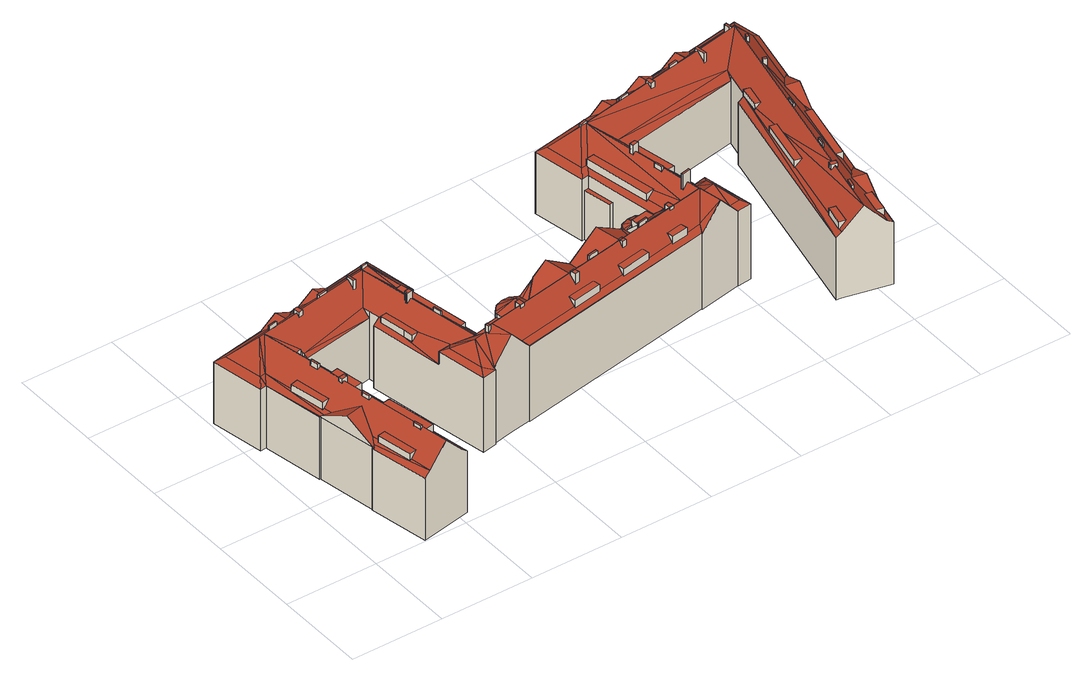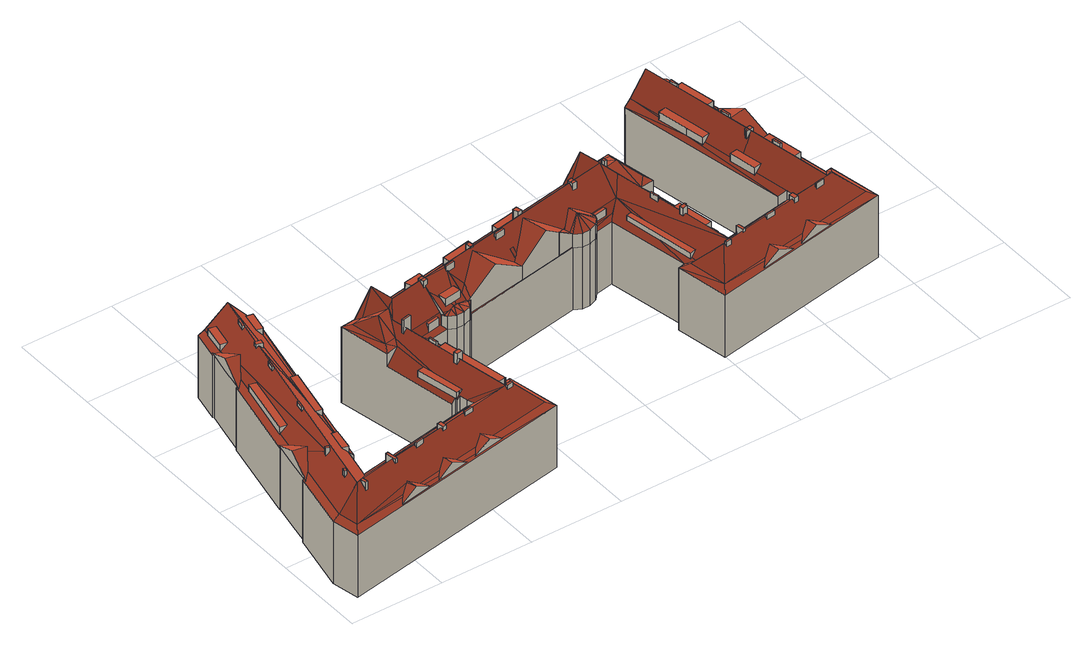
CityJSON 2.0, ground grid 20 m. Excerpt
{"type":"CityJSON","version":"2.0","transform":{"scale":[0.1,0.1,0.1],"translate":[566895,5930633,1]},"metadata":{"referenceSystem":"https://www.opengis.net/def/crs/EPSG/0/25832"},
"CityObjects":{
"building1":{"type":"Building","attributes":{"Grundfläche 2D":"3243.365184","Grundhöhe NN":"1.415"},"children":["building1-1","building1-2","building1-3","building1-4","building1-5","building1-6","building1-7","building1-8","building1-9","building1-10","building1-11","building1-12","building1-13","building1-14","building1-15","building1-16","building1-17","building1-18","building1-19","building1-20","building1-21","building1-22","building1-23","building1-24","building1-25","building1-26","building1-27","building1-28","building1-29","building1-30","building1-31","building1-32","building1-33","building1-34","building1-35","building1-36","building1-37","building1-38","building1-39","building1-40","building1-41"],"geometry":[{"type":"MultiSurface","lod":"3","boundaries":[[[0,1,2,3,4,5]],[[6,7,8,9]],[[10,11,12,13,14]],[[10,15,11]],[[16,11,15,17,18]],[[19,20,21,22,23]],[[24,25,26,27,28]],[[29,30,31,32,33,34,35]],[[36,37,38,39,40,41,42]],[[43,44,45,39,38,46,47]],[[48,49,50,51,52,53,54,55]],[[56,57,58,59,60,61,62,63]],[[64,65,66,67,68,69,70,71]],[[72,73,70,69,74,75]],[[76,77,78,79,80,81,73,72]],[[82,83,84,85,86]],[[87,88,89,90,91,92,93]],[[94,91,95,96]],[[97,98,99,100,101,102,103]],[[104,105,100,99,106,107]],[[108,109,105,104]],[[110,111,112,113,114]],[[115,116,117,118,119,120,121]],[[122,123,124,118,117,125,126]],[[127,128,129,130,131,132]],[[133,134,127,132,135,136]],[[137,138,127,134]],[[139,127,138]],[[140,127,139]],[[141,127,140]],[[142,127,141]],[[143,128,127,142]],[[144,145,146,147]],[[148,149,150,151,152,145,144]],[[153,154,155]],[[156,149,148]],[[154,157,158,159,152,151,160,161,162,163,155]],[[79,164,165,166,162,161,167,168,156,148,169,170]],[[153,171,154]],[[157,154,172,173,174]],[[175,176,177,178,179,180,181]],[[182,183,184,185,186,65,64,71,180,179]],[[175,181,187]],[[181,188,187]],[[137,134,187]],[[133,136,175,187,134]],[[189,190,191,192]],[[193,194,195,196,197]],[[198,194,193,199,200]],[[201,202,203,204,205,206]],[[207,203,202,208,209]],[[210,211,212,213]],[[214,215,216,217,218]],[[217,216,219,220,221]],[[222,223,224,225,226]],[[227,228,229,230,231,232,233]],[[234,227,233,235]],[[236,237,238,239,240,241]],[[242,243,244,245,246,174,247,248,249,250,251,252,253,254,6,9,255,256,191,190,257]],[[258,259,260,261,262]],[[263,264,265]],[[266,263,267]],[[230,229,268,269,270,271,231]],[[270,272,273,271]],[[205,204,207,209,196,195,198,16,18,273,272,274,206]],[[12,198,200,13]],[[198,12,16]],[[274,275,96,276]],[[276,201,206,274]],[[18,17,273]],[[200,199,14,13]],[[209,208,197,196]],[[277,278,279,280,94,96,275]],[[281,282,278,277,283,284,285,286]],[[258,267,263,265,287,288,289,290,291,292,293,294,295,296,297,285,284,259]],[[298,299,300,301]],[[293,294,302,296,295,294]],[[303,304,252]],[[129,305,303,252,251,250,249,248,247,174,246,245,306,307,308,309,310,311,174,173,172,312,313,314,72,75,74,69,68,67,66,65,186,184,183,182,179,178,177,176,175,135,132,131,130]],[[315,316,300,303,305]],[[293,317,318,302,296,302,294]],[[285,297,296,302,318,317,308,307]],[[136,135,175]],[[314,76,72]],[[301,300,316,319]],[[1,0,303,299,320,321,322]],[[299,303,300]],[[323,324,320]],[[320,325,326,327,321]],[[0,5,303]],[[320,324,325]],[[328,329,323]],[[329,324,323]],[[120,119,330,123,122,42,41,40,331,44,43,329,328,332,121]],[[332,333,334,335]],[[332,335,116,115,121]],[[329,43,47,46]],[[36,42,122,126,125,37]],[[336,334,333]],[[337,338,336]],[[336,338,109]],[[339,336,109,108]],[[339,334,336]],[[340,341,342,339,108,104,107,343]],[[344,345,346,347,348,349]],[[350,346,345]],[[348,351,352,353,349]],[[354,355,356]],[[355,357,358,356]],[[359,360,355,354]],[[359,361,360]],[[362,304,303,363,364]],[[4,326,325,363,303,5]],[[304,351,361]],[[361,351,360]],[[360,351,357]],[[351,358,357]],[[365,366,367,368,97,103,102,369]],[[370,371,372,369,102,101]],[[368,212,211,365,369,373,374,375,376,339,342,377,25,24,28,343,107,106,99,98,97]],[[237,378,379,223,222,375,374,373,380,381,238]],[[382,383,384,376,375,222,226,385]],[[386,387,388]],[[389,380,386,388,390]],[[391,392,379,378,393,388,387,383,382]],[[380,389,381]],[[394,376,384]],[[395,396,397,376,394,398,399,400,363,401]],[[402,403,399]],[[363,325,404]],[[325,324,404]],[[376,405,339]],[[405,334,339]],[[399,403,400]],[[352,351,304,362,364,363,400,406,346,350,407,59,58,57]],[[361,359,408,409,410]],[[361,410,409,408,252,411,412]],[[411,252,304,361,412]],[[413,253,408]],[[408,253,252]],[[414,415,413]],[[415,244,243,242,257,416,417,256,255,418,419,254,253,413]],[[420,244,415]],[[421,244,420]],[[245,244,421]],[[422,423,421]],[[421,424,245]],[[421,423,424]],[[425,426,427,428,429,430,431]],[[432,51,50,49,433,434,435,436,437,438,91,439,440,441,442,306,424]],[[424,306,245]],[[91,438,443]],[[423,422,444,445,446]],[[447,446,445]],[[445,448,447]],[[52,51,432,429,428]],[[447,429,432]],[[432,449,447]],[[447,448,429]],[[424,449,432]],[[423,449,424]],[[446,449,423]],[[450,451,452,453,20,19,454,93,92,455,456]],[[454,19,457,458]],[[459,460,451]],[[461,462,463,464,451,460,465,466]],[[443,92,91]],[[443,467,92]],[[468,467,443]],[[464,453,452,451]],[[23,462,461,466,465,457,19]],[[232,231,271,93,454,458,457,469,470,471,83,82,472,473,214,218,217,221,474]],[[475,110,114,476,235,233,232,474,221,220]],[[93,271,273]],[[477,478,234,235,476,479,480,475,220,219,481,482]],[[469,483,484,485,215,214,473,486,487,470]],[[405,376,397,396,395,401,363,404,329,46,38,37,125,117,116,335]],[[404,324,329]],[[202,201,276,95,91,90,89,88,87,93,273,15,10,14,199,193,197,208]],[[273,17,15]],[[335,334,405]],[[29,488,307,91,94,30]],[[441,440,439,91,307,306,442]],[[307,488,286,285]],[[95,276,96]],[[447,449,446]],[[360,357,355]],[[489,490,491,492]],[[443,438,468]],[[467,455,92]],[[429,448,430]],[[348,358,351]],[[403,406,400]],[[3,327,326,4]],[[2,1,322]],[[327,3,2,322,321]],[[419,418,8,7]],[[9,8,418,255]],[[7,6,254,419]],[[12,11,16]],[[464,463,22,21]],[[463,462,23,22]],[[21,20,453,464]],[[341,340,27,26]],[[28,27,340,343]],[[341,26,25,377,342]],[[281,35,34,33,279,278,282]],[[286,488,29,35,281]],[[94,31,30]],[[94,280,279,33,32,31]],[[45,44,331]],[[45,331,40,39]],[[55,54,435,434]],[[55,434,433,48]],[[49,48,433]],[[426,53,52,428,427]],[[425,435,54,53,426]],[[57,56,353,352]],[[350,345,344,62,61,60,59,407]],[[344,349,63,62]],[[349,353,56,63]],[[170,493,81,80,79]],[[71,70,73,81,493,494,287,265]],[[85,84,487,486]],[[472,82,86,85,486,473]],[[471,470,487,84,83]],[[109,338,370,101,100,105]],[[480,479,113,112]],[[114,113,479,476]],[[475,480,112,111,110]],[[124,123,330]],[[124,330,119,118]],[[266,267,138,137]],[[267,495,139,138]],[[495,496,140,139]],[[496,497,141,140]],[[497,298,142,141]],[[319,128,143,142,298,301]],[[315,305,129,128,319,316]],[[78,77,76,314,166,165,164,79]],[[312,154,171,313]],[[172,154,312]],[[308,317,145,152,159,310,309]],[[145,317,293]],[[293,292,291,147,146,145]],[[71,265,264,181,180]],[[264,263,188,181]],[[187,188,263]],[[263,266,137,187]],[[417,416,189,192]],[[190,189,416,257]],[[192,191,256,417]],[[195,194,198]],[[204,203,207]],[[367,366,210,213]],[[211,210,366,365]],[[213,212,368,367]],[[485,498,481,219,216,215]],[[382,385,226,225,391]],[[224,223,379,392]],[[392,391,225,224]],[[234,478,499,268,229,228,227]],[[237,236,393,378]],[[390,240,239,238,381,389]],[[390,388,241,240]],[[388,393,236,241]],[[260,259,500,501]],[[261,260,501,502]],[[262,261,502,503]],[[258,262,503,504]],[[267,258,504,505]],[[495,267,505,506]],[[496,495,506,507]],[[497,496,507,508]],[[298,497,508,509]],[[299,298,509,510]],[[320,299,510,511]],[[323,320,511,512]],[[328,323,512,513]],[[332,328,513,514]],[[333,332,514,515]],[[336,333,515,516]],[[337,336,516,517]],[[338,337,517,518]],[[370,338,518,519]],[[371,370,519,520]],[[372,371,520,521]],[[386,380,373,369,372,521,522]],[[387,386,522,523]],[[383,387,523,524]],[[384,383,524,525]],[[394,384,525,526]],[[398,394,526,527]],[[399,398,527,528]],[[402,399,528,529]],[[403,402,529,530]],[[406,403,530,531,346]],[[347,346,531,532]],[[532,533,534,356,358,348,347]],[[354,356,534,535]],[[359,354,535,536]],[[537,413,408,359,536,538]],[[414,413,537,539]],[[415,414,539,540]],[[420,415,540,541]],[[422,421,420,541,542]],[[444,422,542,543]],[[445,444,543,544]],[[545,431,430,448,445,544,546]],[[425,431,545,547]],[[435,425,547,548]],[[436,435,548,549]],[[437,436,549,550]],[[468,438,437,550,551]],[[467,468,551,552]],[[455,467,552,553,456]],[[450,456,553,554]],[[451,450,554,555]],[[459,451,555,556]],[[460,459,556,557]],[[558,559,483,469,457,465,460,557,560]],[[484,483,559,561]],[[485,484,561,562]],[[563,481,498,485,562,564]],[[482,481,563,565]],[[477,482,565,566]],[[478,477,566,567]],[[568,268,499,478,567,569]],[[269,268,568,570]],[[270,269,570,571]],[[272,270,571,572]],[[274,272,572,573]],[[275,274,573,574]],[[491,277,275,574,575,492]],[[576,284,283,277,491,490,577]],[[259,284,576,500]],[[489,492,575,578]],[[490,489,578,577]],[[570,568,569,567,566,565,563,564,562,561,559,558,560,557,556,555,554,553,552,551,550,549,548,547,545,546,544,543,542,541,540,539,537,538,536,535,534,533,532,531,530,529,528,527,526,525,524,523,522,521,520,519,518,517,516,515,514,513,512,511,510,509,508,507,506,505,504,503,502,501,500,576,577,578,575,574,573,572,571]]],"semantics":{"surfaces":[{"type":"RoofSurface"},{"type":"WallSurface"},{"type":"GroundSurface"}],"values":[0,0,0,0,0,0,0,0,0,0,0,0,0,0,0,0,0,0,0,0,0,0,0,0,0,0,0,0,0,0,0,0,0,0,0,0,0,0,0,0,0,0,0,0,0,0,0,0,0,0,0,0,0,0,0,0,0,0,0,0,0,0,0,0,0,0,0,0,0,0,0,0,0,0,0,0,0,0,0,0,0,0,0,0,0,0,0,0,0,0,0,0,0,0,0,0,0,0,0,0,0,0,0,0,0,0,0,0,0,0,0,0,0,0,0,0,0,0,0,0,0,0,0,0,0,0,0,0,0,0,0,0,0,0,0,0,0,0,0,0,0,0,0,0,0,0,0,0,0,0,0,0,0,0,0,0,0,0,0,0,0,0,0,0,0,0,0,0,0,0,0,0,0,0,0,0,0,0,0,0,0,0,0,0,0,0,0,0,1,1,1,1,1,1,1,1,1,1,1,1,1,1,1,1,1,1,1,1,1,1,1,1,1,1,1,1,1,1,1,1,1,1,1,1,1,1,1,1,1,1,1,1,1,1,1,1,1,1,1,1,1,1,1,1,1,1,1,1,1,1,1,1,1,1,1,1,1,1,1,1,1,1,1,1,1,1,1,1,1,1,1,1,1,1,1,1,1,1,1,1,1,1,1,1,1,1,1,1,1,1,1,1,1,1,1,1,1,1,1,1,1,1,1,1,1,1,1,1,1,1,1,1,1,1,1,1,1,1,1,1,1,1,1,1,1,1,1,1,1,1,1,1,1,1,1,1,1,1,2]}}]},
"building1-1":{"type":"BuildingInstallation","parents":["building1"],"geometry":[{"type":"MultiSurface","lod":"3","boundaries":[[[579,580,581,582]],[[582,581,583,584]],[[579,582,584,585]],[[580,579,585,586]],[[581,580,586,583]]],"semantics":{"surfaces":[{"type":"RoofSurface"},{"type":"WallSurface"}],"values":[0,1,1,1,1]}}]},
"building1-2":{"type":"BuildingInstallation","parents":["building1"],"geometry":[{"type":"MultiSurface","lod":"3","boundaries":[[[587,588,589,590]],[[591,588,587,592,458]],[[591,593,589,588]],[[454,594,590,589,593]],[[594,592,587,590]]],"semantics":{"surfaces":[{"type":"RoofSurface"},{"type":"WallSurface"}],"values":[0,1,1,1,1]}}]},
"building1-3":{"type":"BuildingInstallation","parents":["building1"],"geometry":[{"type":"MultiSurface","lod":"3","boundaries":[[[595,596,597,598,599]],[[600,597,596,595,601,602]],[[600,603,598,597]],[[603,604,599,598]],[[595,599,604,601]]],"semantics":{"surfaces":[{"type":"RoofSurface"},{"type":"WallSurface"}],"values":[0,1,1,1,1]}}]},
"building1-4":{"type":"BuildingInstallation","parents":["building1"],"geometry":[{"type":"MultiSurface","lod":"3","boundaries":[[[605,606,607,608]],[[608,607,609,610]],[[605,608,610,611]],[[606,605,611,612]],[[607,606,612,609]]],"semantics":{"surfaces":[{"type":"RoofSurface"},{"type":"WallSurface"}],"values":[0,1,1,1,1]}}]},
"building1-5":{"type":"BuildingInstallation","parents":["building1"],"geometry":[{"type":"MultiSurface","lod":"3","boundaries":[[[613,614,615,616]],[[616,615,617,618]],[[613,616,618,619]],[[614,613,619,620]],[[615,614,620,617]]],"semantics":{"surfaces":[{"type":"RoofSurface"},{"type":"WallSurface"}],"values":[0,1,1,1,1]}}]},
"building1-6":{"type":"BuildingInstallation","parents":["building1"],"geometry":[{"type":"MultiSurface","lod":"3","boundaries":[[[621,622,623,624]],[[624,623,625,626]],[[621,624,626,627]],[[622,621,627,628]],[[623,622,628,625]]],"semantics":{"surfaces":[{"type":"RoofSurface"},{"type":"WallSurface"}],"values":[0,1,1,1,1]}}]},
"building1-7":{"type":"BuildingInstallation","parents":["building1"],"geometry":[{"type":"MultiSurface","lod":"3","boundaries":[[[161,160,629,630,167]],[[630,168,167]],[[629,160,151,150]],[[156,168,630,629,150,149]]],"semantics":{"surfaces":[{"type":"RoofSurface"},{"type":"WallSurface"}],"values":[0,1,1,1]}}]},
"building1-8":{"type":"BuildingInstallation","parents":["building1"],"geometry":[{"type":"MultiSurface","lod":"3","boundaries":[[[631,632,633,634]],[[635,636,631,634]],[[396,637,632,631,636]],[[637,638,633,632]],[[635,634,633,638,397]]],"semantics":{"surfaces":[{"type":"RoofSurface"},{"type":"WallSurface"}],"values":[0,1,1,1,1]}}]},
"building1-9":{"type":"BuildingInstallation","parents":["building1"],"geometry":[{"type":"MultiSurface","lod":"3","boundaries":[[[639,640,641,642]],[[642,641,643,644]],[[639,642,644,645]],[[640,639,645,646]],[[641,640,646,643]]],"semantics":{"surfaces":[{"type":"RoofSurface"},{"type":"WallSurface"}],"values":[0,1,1,1,1]}}]},
"building1-10":{"type":"BuildingInstallation","parents":["building1"],"geometry":[{"type":"MultiSurface","lod":"3","boundaries":[[[647,648,649,650,651,652]],[[374,653,648,647,654]],[[653,655,649,648]],[[655,656,650,649]],[[656,657,651,650]],[[658,652,651,657,375]],[[658,654,647,652]]],"semantics":{"surfaces":[{"type":"RoofSurface"},{"type":"WallSurface"}],"values":[0,1,1,1,1,1,1]}}]},
"building1-11":{"type":"BuildingInstallation","parents":["building1"],"geometry":[{"type":"MultiSurface","lod":"3","boundaries":[[[659,660,661,662]],[[663,664,662]],[[664,659,662]],[[661,660,665,666]],[[666,663,662,661]]],"semantics":{"surfaces":[{"type":"RoofSurface"},{"type":"WallSurface"}],"values":[0,1,1,1,1]}}]},
"building1-12":{"type":"BuildingInstallation","parents":["building1"],"geometry":[{"type":"MultiSurface","lod":"3","boundaries":[[[667,668,669,670]],[[670,669,671,672]],[[667,670,672,673]],[[668,667,673,674]],[[669,668,674,671]]],"semantics":{"surfaces":[{"type":"RoofSurface"},{"type":"WallSurface"}],"values":[0,1,1,1,1]}}]},
"building1-13":{"type":"BuildingInstallation","parents":["building1"],"geometry":[{"type":"MultiSurface","lod":"3","boundaries":[[[675,676,677,678]],[[678,677,296]],[[297,679,676,675,680]],[[679,296,677,676]]],"semantics":{"surfaces":[{"type":"RoofSurface"},{"type":"WallSurface"}],"values":[0,1,1,1]}}]},
"building1-14":{"type":"BuildingInstallation","parents":["building1"],"geometry":[{"type":"MultiSurface","lod":"3","boundaries":[[[681,682,683,684,685,686]],[[681,686,685,687,466]],[[682,461,683]],[[684,683,461,688]],[[685,684,688,687]]],"semantics":{"surfaces":[{"type":"RoofSurface"},{"type":"WallSurface"}],"values":[0,1,1,1,1]}}]},
"building1-15":{"type":"BuildingInstallation","parents":["building1"],"geometry":[{"type":"MultiSurface","lod":"3","boundaries":[[[689,690,691,692,693]],[[694,695,690,689]],[[696,697,691,690,695]],[[697,698,692,691]],[[698,474,694,689,693,692]]],"semantics":{"surfaces":[{"type":"RoofSurface"},{"type":"WallSurface"}],"values":[0,1,1,1,1]}}]},
"building1-16":{"type":"BuildingInstallation","parents":["building1"],"geometry":[{"type":"MultiSurface","lod":"3","boundaries":[[[699,700,701,702]],[[702,701,703,704]],[[699,702,704,705]],[[700,699,705,706]],[[701,700,706,703]]],"semantics":{"surfaces":[{"type":"RoofSurface"},{"type":"WallSurface"}],"values":[0,1,1,1,1]}}]},
"building1-17":{"type":"BuildingInstallation","parents":["building1"],"geometry":[{"type":"MultiSurface","lod":"3","boundaries":[[[707,708,709,710]],[[710,709,711,712]],[[707,710,712,713]],[[708,707,713,714]],[[709,708,714,711]]],"semantics":{"surfaces":[{"type":"RoofSurface"},{"type":"WallSurface"}],"values":[0,1,1,1,1]}}]},
"building1-18":{"type":"BuildingInstallation","parents":["building1"],"geometry":[{"type":"MultiSurface","lod":"3","boundaries":[[[715,716,717,718]],[[719,720,716,715]],[[246,721,717,716,720]],[[159,158,718,717,721,310]],[[157,174,719,715,718,158]]],"semantics":{"surfaces":[{"type":"RoofSurface"},{"type":"WallSurface"}],"values":[0,1,1,1,1]}}]},
"building1-19":{"type":"BuildingInstallation","parents":["building1"],"geometry":[{"type":"MultiSurface","lod":"3","boundaries":[[[722,723,724,725,726,727,728]],[[729,730,724,723]],[[731,248,732,726,725,724,730]],[[732,733,727,726]],[[734,729,723,722,728,727,733,249]]],"semantics":{"surfaces":[{"type":"RoofSurface"},{"type":"WallSurface"}],"values":[0,1,1,1,1]}}]},
"building1-20":{"type":"BuildingInstallation","parents":["building1"],"geometry":[{"type":"MultiSurface","lod":"3","boundaries":[[[735,736,737,738]],[[739,740,736,735]],[[741,737,736,740,401]],[[741,742,738,737]],[[395,739,735,738,742]]],"semantics":{"surfaces":[{"type":"RoofSurface"},{"type":"WallSurface"}],"values":[0,1,1,1,1]}}]},
"building1-21":{"type":"BuildingInstallation","parents":["building1"],"geometry":[{"type":"MultiSurface","lod":"3","boundaries":[[[493,743,494]],[[170,744,493]],[[744,743,493]],[[745,746,744]],[[746,743,744]],[[747,748,745]],[[748,746,745]],[[147,749,747]],[[749,748,747]],[[750,751,752,749,147,753,754,755,756]],[[744,170,169,148,144,147,747,745]],[[291,757,294,318,758,755,754,753,147]],[[756,755,758,302]],[[750,756,302,295]],[[752,751,750,295,759,760]],[[760,259,749,752]],[[259,260,748,749]],[[260,261,746,748]],[[261,262,743,746]],[[743,262,258,287,494]]],"semantics":{"surfaces":[{"type":"RoofSurface"},{"type":"WallSurface"}],"values":[0,0,0,0,0,0,0,0,0,0,1,1,1,1,1,1,1,1,1,1]}}]},
"building1-22":{"type":"BuildingInstallation","parents":["building1"],"geometry":[{"type":"MultiSurface","lod":"3","boundaries":[[[761,762,763,764]],[[765,766,762,761]],[[763,762,766,250,767]],[[767,768,764,763]],[[765,761,764,768,251]]],"semantics":{"surfaces":[{"type":"RoofSurface"},{"type":"WallSurface"}],"values":[0,1,1,1,1]}}]},
"building1-23":{"type":"BuildingInstallation","parents":["building1"],"geometry":[{"type":"MultiSurface","lod":"3","boundaries":[[[769,770,771,772,773,774]],[[409,775,770,769]],[[775,411,776,772,771,770]],[[776,777,773,772]],[[410,409,769,774,773,777,412]]],"semantics":{"surfaces":[{"type":"RoofSurface"},{"type":"WallSurface"}],"values":[0,1,1,1,1]}}]},
"building1-24":{"type":"BuildingInstallation","parents":["building1"],"geometry":[{"type":"MultiSurface","lod":"3","boundaries":[[[778,779,780,781]],[[781,780,782,783]],[[778,781,783,784]],[[779,778,784,785]],[[780,779,785,782]]],"semantics":{"surfaces":[{"type":"RoofSurface"},{"type":"WallSurface"}],"values":[0,1,1,1,1]}}]},
"building1-25":{"type":"BuildingInstallation","parents":["building1"],"geometry":[{"type":"MultiSurface","lod":"3","boundaries":[[[786,787,788,789]],[[790,791,789,788]],[[171,153,155,786,789,791,313]],[[163,787,786,155]],[[163,162,166,314,790,788,787]]],"semantics":{"surfaces":[{"type":"RoofSurface"},{"type":"WallSurface"}],"values":[0,1,1,1,1]}}]},
"building1-26":{"type":"BuildingInstallation","parents":["building1"],"geometry":[{"type":"MultiSurface","lod":"3","boundaries":[[[792,793,794,795,796]],[[792,797,798,794,793]],[[798,799,795,794]],[[799,800,796,795]],[[800,797,792,796]]],"semantics":{"surfaces":[{"type":"RoofSurface"},{"type":"WallSurface"}],"values":[0,1,1,1,1]}}]},
"building1-27":{"type":"BuildingInstallation","parents":["building1"],"geometry":[{"type":"MultiSurface","lod":"3","boundaries":[[[801,802,803,804]],[[805,806,801,804]],[[807,802,801,806,87]],[[807,808,803,802]],[[88,805,804,803,808]]],"semantics":{"surfaces":[{"type":"RoofSurface"},{"type":"WallSurface"}],"values":[0,1,1,1,1]}}]},
"building1-28":{"type":"BuildingInstallation","parents":["building1"],"geometry":[{"type":"MultiSurface","lod":"3","boundaries":[[[809,810,811,812]],[[813,814,809,812]],[[89,815,810,809,814]],[[815,816,811,810]],[[813,812,811,816,90]]],"semantics":{"surfaces":[{"type":"RoofSurface"},{"type":"WallSurface"}],"values":[0,1,1,1,1]}}]},
"building1-29":{"type":"BuildingInstallation","parents":["building1"],"geometry":[{"type":"MultiSurface","lod":"3","boundaries":[[[817,818,819,820]],[[821,822,819,818]],[[820,819,822,243]],[[818,817,242,821]]],"semantics":{"surfaces":[{"type":"RoofSurface"},{"type":"WallSurface"}],"values":[0,1,1,1]}}]},
"building1-30":{"type":"BuildingInstallation","parents":["building1"],"geometry":[{"type":"MultiSurface","lod":"3","boundaries":[[[823,824,825,826,827]],[[825,824,828,442,829]],[[829,830,826,825]],[[830,831,441,832,823,827,826]],[[832,828,824,823]]],"semantics":{"surfaces":[{"type":"RoofSurface"},{"type":"WallSurface"}],"values":[0,1,1,1,1]}}]},
"building1-31":{"type":"BuildingInstallation","parents":["building1"],"geometry":[{"type":"MultiSurface","lod":"3","boundaries":[[[833,834,835,836]],[[836,835,837,838]],[[833,836,838,839]],[[834,833,839,840]],[[835,834,840,837]]],"semantics":{"surfaces":[{"type":"RoofSurface"},{"type":"WallSurface"}],"values":[0,1,1,1,1]}}]},
"building1-32":{"type":"BuildingInstallation","parents":["building1"],"geometry":[{"type":"MultiSurface","lod":"3","boundaries":[[[841,842,843,844]],[[844,843,845,846]],[[841,844,846,847]],[[842,841,847,848]],[[843,842,848,845]]],"semantics":{"surfaces":[{"type":"RoofSurface"},{"type":"WallSurface"}],"values":[0,1,1,1,1]}}]},
"building1-33":{"type":"BuildingInstallation","parents":["building1"],"geometry":[{"type":"MultiSurface","lod":"3","boundaries":[[[849,850,851,852,853,854]],[[362,855,852,851,856]],[[855,857,853,852]],[[364,858,854,853,857]],[[858,859,849,854]],[[859,860,850,849]],[[860,856,851,850]]],"semantics":{"surfaces":[{"type":"RoofSurface"},{"type":"WallSurface"}],"values":[0,1,1,1,1,1,1]}}]},
"building1-34":{"type":"BuildingInstallation","parents":["building1"],"geometry":[{"type":"MultiSurface","lod":"3","boundaries":[[[861,862,863,864]],[[440,865,862,861,866]],[[865,867,863,862]],[[439,868,864,863,867]],[[868,866,861,864]]],"semantics":{"surfaces":[{"type":"RoofSurface"},{"type":"WallSurface"}],"values":[0,1,1,1,1]}}]},
"building1-35":{"type":"BuildingInstallation","parents":["building1"],"geometry":[{"type":"MultiSurface","lod":"3","boundaries":[[[869,870,871,185,184]],[[872,873,870,869]],[[871,874,186,185]],[[869,184,872]],[[873,874,871,870]]],"semantics":{"surfaces":[{"type":"RoofSurface"},{"type":"WallSurface"}],"values":[0,1,1,1,1]}}]},
"building1-36":{"type":"BuildingInstallation","parents":["building1"],"geometry":[{"type":"MultiSurface","lod":"3","boundaries":[[[875,876,877,878]],[[878,877,879,880]],[[875,878,880,881]],[[876,875,881,882]],[[877,876,882,879]]],"semantics":{"surfaces":[{"type":"RoofSurface"},{"type":"WallSurface"}],"values":[0,1,1,1,1]}}]},
"building1-37":{"type":"BuildingInstallation","parents":["building1"],"geometry":[{"type":"MultiSurface","lod":"3","boundaries":[[[883,884,885,886]],[[886,885,887,888]],[[883,886,888,889]],[[884,883,889,890]],[[885,884,890,887]]],"semantics":{"surfaces":[{"type":"RoofSurface"},{"type":"WallSurface"}],"values":[0,1,1,1,1]}}]},
"building1-38":{"type":"BuildingInstallation","parents":["building1"],"geometry":[{"type":"MultiSurface","lod":"3","boundaries":[[[891,892,893,894,895]],[[450,451,896,894,893]],[[895,894,896,452]],[[450,893,892,891,456]]],"semantics":{"surfaces":[{"type":"RoofSurface"},{"type":"WallSurface"}],"values":[0,1,1,1]}}]},
"building1-39":{"type":"BuildingInstallation","parents":["building1"],"geometry":[{"type":"MultiSurface","lod":"3","boundaries":[[[897,898,899,900]],[[900,899,901,902]],[[897,900,902,903]],[[898,897,903,904]],[[899,898,904,901]]],"semantics":{"surfaces":[{"type":"RoofSurface"},{"type":"WallSurface"}],"values":[0,1,1,1,1]}}]},
"building1-40":{"type":"BuildingInstallation","parents":["building1"],"geometry":[{"type":"MultiSurface","lod":"3","boundaries":[[[905,906,907,908]],[[908,907,909,910]],[[905,908,910,911]],[[906,905,911,912]],[[907,906,912,909]]],"semantics":{"surfaces":[{"type":"RoofSurface"},{"type":"WallSurface"}],"values":[0,1,1,1,1]}}]},
"building1-41":{"type":"BuildingInstallation","parents":["building1"],"geometry":[{"type":"MultiSurface","lod":"3","boundaries":[[[913,914,915,916,917]],[[917,916,918,919]],[[920,914,913,917,919,921]],[[915,914,920,922]],[[916,915,922,918]]],"semantics":{"surfaces":[{"type":"RoofSurface"},{"type":"WallSurface"}],"values":[0,1,1,1,1]}}]}
},
"vertices":[
[410,302,167],[410,299,167],[422,302,167],[395,459,167],[381,456,167],[404,333,167],[592,220,199],[595,204,199],[658,216,199],[655,231,199],[1197,691,166],[1193,714,166],[1157,707,147],[1166,702,151],[1173,698,154],[1199,692,165],[1230,721,146],[1218,706,154],[1221,710,152],[1208,411,170],[1213,434,170],[1199,437,170],[1175,329,170],[1190,326,170],[89,283,169],[78,344,169],[62,341,169],[76,264,169],[92,267,169],[923,413,169],[896,558,169],[882,556,169],[881,555,169],[878,555,169],[879,552,169],[905,409,169],[234,530,153],[239,528,155],[264,521,167],[260,544,167],[222,537,147],[222,536,147],[230,533,151],[289,541,153],[298,550,147],[298,551,147],[285,536,155],[289,540,153],[969,538,169],[961,537,169],[969,494,169],[974,467,169],[978,443,169],[993,446,169],[975,539,169],[970,538,169],[323,329,167],[338,331,167],[330,375,167],[324,409,167],[317,408,167],[316,408,167],[310,407,167],[320,350,167],[671,303,176],[671,301,176],[672,301,176],[706,289,197],[730,281,211],[746,276,221],[735,332,221],[668,320,176],[791,312,189],[799,343,180],[753,282,215],[771,296,203],[809,326,176],[807,334,176],[807,336,176],[807,338,176],[806,339,176],[805,344,176],[1219,178,169],[1208,127,169],[1224,124,169],[1234,175,169],[1233,175,169],[1207,659,201],[1201,658,201],[1082,637,201],[1074,635,201],[916,607,201],[1243,625,159],[1298,676,201],[882,556,154],[902,604,201],[867,554,154],[100,146,155],[114,195,179],[116,201,183],[78,193,183],[89,126,146],[93,133,149],[98,142,153],[79,248,153],[66,257,148],[110,209,178],[82,246,155],[71,255,149],[66,259,146],[1246,302,169],[1260,299,169],[1261,298,169],[1291,432,169],[1276,435,169],[138,513,153],[144,510,155],[169,503,167],[164,527,167],[126,520,147],[127,519,147],[129,518,148],[198,528,150],[202,533,147],[202,534,147],[189,519,155],[193,523,153],[512,274,198],[475,280,176],[477,266,176],[478,266,176],[492,261,185],[516,253,198],[542,280,176],[540,291,176],[539,275,179],[542,278,176],[539,297,176],[539,298,176],[523,307,176],[506,307,176],[489,300,176],[477,286,176],[475,281,176],[846,347,175],[863,346,178],[863,347,177],[863,349,175],[831,344,175],[840,337,182],[852,339,182],[855,326,195],[870,314,208],[816,289,223],[815,289,224],[818,290,223],[829,335,182],[869,294,225],[867,303,217],[872,304,217],[856,321,199],[823,316,199],[817,294,219],[818,294,219],[807,336,178],[807,334,180],[815,294,219],[818,315,199],[815,333,182],[828,343,175],[806,339,175],[815,289,223],[816,285,225],[818,285,225],[869,294,226],[545,277,177],[550,275,180],[561,271,187],[613,253,219],[616,252,221],[605,308,221],[573,303,199],[645,278,197],[655,287,188],[660,292,185],[663,295,182],[664,295,181],[572,302,198],[572,302,199],[784,239,199],[781,254,199],[717,242,199],[719,227,199],[1104,674,166],[1099,696,166],[1063,690,147],[1069,687,149],[1079,681,154],[1136,703,146],[1124,689,154],[1130,696,150],[985,663,154],[1009,657,166],[1005,679,166],[970,672,147],[971,672,147],[971,672,148],[1042,686,147],[1030,671,154],[1038,682,149],[114,51,169],[130,54,169],[116,131,169],[100,128,169],[1234,180,154],[1242,162,146],[1254,218,174],[1225,224,174],[1231,197,162],[1266,275,146],[1252,261,154],[1237,240,165],[147,283,169],[150,266,169],[167,269,169],[156,329,169],[139,326,169],[1317,506,174],[1327,555,150],[1329,563,146],[1328,562,147],[1314,549,154],[1293,519,170],[1288,512,174],[1305,450,146],[1297,468,154],[178,202,169],[162,199,169],[180,92,169],[195,95,169],[198,96,169],[186,162,169],[846,253,184],[882,259,184],[918,266,184],[948,308,226],[878,295,226],[816,284,226],[749,272,226],[741,270,226],[493,225,226],[485,224,226],[414,211,226],[457,182,184],[594,207,184],[657,219,184],[719,230,184],[784,241,184],[800,345,145],[861,356,145],[846,364,145],[829,364,145],[812,358,145],[572,302,146],[573,303,146],[668,320,146],[539,297,146],[539,298,145],[1327,555,146],[1330,555,145],[1358,685,145],[1343,683,154],[1347,744,145],[1335,727,154],[835,651,145],[855,537,145],[852,639,154],[870,539,145],[879,552,152],[878,555,154],[881,555,154],[905,409,152],[881,537,152],[881,479,145],[902,363,145],[918,356,154],[908,410,154],[799,343,146],[805,344,146],[806,339,151],[846,347,151],[863,349,151],[863,347,153],[863,346,154],[865,346,154],[867,347,154],[874,348,154],[900,352,154],[477,286,145],[438,279,145],[430,269,154],[475,281,150],[867,346,154],[411,256,174],[388,228,200],[477,268,174],[966,333,201],[939,351,174],[865,338,174],[870,314,203],[872,304,214],[874,295,226],[815,289,221],[815,289,220],[815,294,215],[476,272,165],[476,277,154],[863,346,155],[866,346,155],[475,280,152],[406,455,145],[408,383,156],[422,302,156],[421,458,145],[403,470,155],[391,469,155],[392,458,156],[395,459,154],[401,572,145],[389,555,155],[202,534,146],[298,551,146],[7,501,145],[28,386,145],[40,405,155],[25,489,155],[41,388,145],[64,257,145],[66,257,146],[54,408,155],[76,264,153],[62,341,153],[65,342,155],[79,264,155],[310,407,153],[314,407,157],[314,417,158],[300,414,145],[328,255,145],[320,350,152],[316,408,159],[357,259,174],[337,331,167],[323,329,152],[379,152,174],[356,163,183],[348,146,174],[342,242,183],[328,255,174],[378,155,177],[374,207,211],[400,212,211],[360,384,200],[339,502,200],[358,393,200],[117,52,155],[114,51,154],[100,128,153],[103,129,155],[125,5,155],[89,129,146],[87,129,145],[111,2,145],[166,12,200],[121,262,200],[120,270,200],[87,456,200],[72,343,163],[174,202,156],[162,269,156],[206,20,156],[192,95,156],[152,328,156],[139,402,156],[135,423,156],[144,327,165],[220,23,144],[153,394,144],[186,162,152],[195,95,154],[198,96,151],[156,329,152],[167,269,152],[178,202,152],[146,425,156],[302,495,200],[179,473,200],[170,471,200],[147,421,152],[149,419,150],[307,456,158],[306,496,200],[150,412,142],[309,440,142],[354,505,200],[75,454,200],[309,440,158],[317,408,160],[424,164,226],[403,206,212],[403,207,212],[407,211,218],[402,212,212],[468,172,175],[468,170,174],[911,251,175],[784,239,183],[719,227,182],[658,216,183],[595,204,182],[911,249,175],[958,258,226],[1002,266,175],[993,278,183],[960,313,211],[976,536,155],[993,446,154],[981,444,166],[979,443,169],[986,374,175],[1013,380,146],[984,538,146],[980,360,183],[969,538,161],[970,538,161],[975,539,155],[975,541,154],[969,540,160],[966,559,161],[936,497,201],[938,489,201],[960,367,201],[961,362,201],[962,574,161],[1003,265,175],[1033,269,175],[1018,282,183],[1004,363,183],[1013,380,175],[987,318,211],[1224,550,156],[1223,548,156],[1218,504,160],[1211,435,168],[1204,251,201],[1239,609,158],[1226,550,158],[1175,117,201],[1202,242,201],[1213,551,145],[1121,129,145],[1144,182,154],[1176,329,155],[1175,329,154],[1199,437,155],[1132,127,154],[1134,138,154],[1239,609,146],[966,559,146],[1218,107,154],[1222,124,154],[1220,125,156],[1228,176,160],[1233,175,154],[1282,563,192],[1260,299,154],[1289,432,154],[1308,455,145],[1306,455,146],[1291,432,153],[1261,298,153],[1265,269,146],[1268,269,145],[1231,105,145],[1245,168,145],[1243,169,146],[1234,175,153],[1224,124,153],[922,412,168],[872,477,116],[881,479,116],[870,539,116],[861,538,116],[805,344,175],[799,343,175],[523,307,145],[506,307,145],[489,300,145],[1254,218,146],[1317,506,146],[861,356,4],[846,364,4],[829,364,4],[812,358,4],[800,345,4],[539,298,4],[523,307,4],[506,307,4],[489,300,4],[477,286,4],[438,279,4],[406,455,4],[421,458,4],[401,572,4],[7,501,4],[28,386,4],[41,388,4],[64,257,4],[66,257,4],[89,129,4],[87,129,4],[111,2,4],[220,23,4],[153,394,4],[139,402,4],[135,423,4],[146,425,4],[147,421,4],[149,419,4],[150,412,4],[309,440,4],[314,417,4],[300,414,4],[328,255,4],[348,146,4],[379,152,4],[378,155,4],[468,172,4],[424,164,4],[468,170,4],[911,251,4],[911,249,4],[1002,266,4],[1003,265,4],[1033,269,4],[984,538,4],[1013,380,4],[976,536,4],[975,539,4],[975,541,4],[969,540,4],[966,559,4],[1239,609,4],[1226,550,4],[1224,550,4],[1223,548,4],[1213,551,4],[1121,129,4],[1175,117,4],[1231,105,4],[1132,127,4],[1245,168,4],[1243,169,4],[1265,269,4],[1254,218,4],[1268,269,4],[1308,455,4],[1306,455,4],[1327,555,4],[1317,506,4],[1330,555,4],[1358,685,4],[1347,744,4],[835,651,4],[855,537,4],[861,538,4],[902,363,4],[881,479,4],[872,477,4],
[945,437,206],[942,437,206],[945,418,206],[949,419,206],[945,418,195],[949,419,199],[945,437,199],[942,437,195],
[1194,244,205],[1207,241,205],[1209,250,205],[1196,253,205],[1207,241,196],[1194,244,193],[1209,250,196],[1196,253,193],
[341,509,205],[341,505,205],[341,504,205],[353,506,205],[352,510,205],[341,504,199],[341,509,194],[341,505,198],[353,506,199],[352,510,194],
[1197,191,205],[1193,192,205],[1188,173,205],[1192,172,205],[1188,173,200],[1192,172,196],[1197,191,196],[1193,192,200],
[151,87,204],[148,86,204],[151,69,204],[155,70,204],[151,69,195],[155,70,199],[151,87,199],[148,86,195],
[1290,676,204],[1288,689,204],[1283,688,204],[1285,675,204],[1283,688,185],[1285,675,200],[1290,676,200],[1288,689,185],
[852,339,199],[815,333,199],
[180,466,205],[177,479,205],[169,478,205],[171,464,205],[171,464,193],[180,466,193],[177,479,193],[169,478,193],
[107,339,207],[103,338,207],[106,320,207],[110,320,207],[106,320,195],[110,320,199],[107,339,200],[103,338,195],
[117,261,205],[130,263,205],[129,268,205],[132,268,205],[132,272,205],[116,270,205],[130,263,191],[117,261,196],[129,268,191],[132,268,188],[132,272,188],[116,270,196],
[446,263,173],[473,267,173],[472,275,173],[444,270,173],[444,270,157],[444,270,158],[472,272,164],[472,275,157],
[1150,650,207],[1149,654,207],[1131,650,207],[1131,646,207],[1131,650,196],[1131,646,200],[1150,650,200],[1149,654,196],
[901,345,172],[900,353,172],[874,348,172],[875,340,172],[900,353,154],[900,349,162],
[1148,135,169],[1157,179,169],[1144,182,169],[1143,182,169],[1133,138,169],[1134,138,169],[1133,138,154],[1143,182,154],
[1286,562,205],[1287,567,205],[1280,569,205],[1279,564,205],[1282,563,205],[1286,562,188],[1287,567,187],[1283,568,192],[1280,569,195],[1279,564,196],
[129,213,204],[125,212,204],[128,194,204],[132,194,204],[128,194,195],[132,194,199],[129,213,199],[125,212,195],
[122,466,205],[121,469,205],[103,466,205],[104,462,205],[103,466,193],[104,462,197],[122,466,197],[121,469,193],
[870,290,229],[879,292,229],[876,305,229],[867,303,229],[870,290,222],[879,292,222],[876,305,214],
[742,263,229],[742,261,229],[751,262,229],[749,272,229],[749,273,229],[741,272,229],[741,270,229],[742,261,215],[751,262,215],[750,265,218],[749,273,225],[741,272,224],[742,263,218],
[304,481,205],[309,481,205],[306,498,205],[301,497,205],[304,481,184],[309,481,184],[306,498,198],[301,497,198],
[812,358,175],[828,343,181],[839,345,181],[829,364,175],[846,347,179],[846,364,175],[861,356,175],[867,347,175],[868,347,175],[869,348,175],[865,347,175],[865,346,175],[866,346,175],[867,346,175],[865,347,153],[866,346,156],[868,347,153],[869,348,153],
[485,220,230],[494,222,230],[492,235,230],[483,234,230],[485,220,222],[494,222,222],[492,235,214],[483,234,214],
[403,206,228],[408,207,228],[407,211,228],[406,215,228],[401,214,228],[403,207,228],[408,207,218],[406,215,218],[401,214,212],
[622,246,232],[613,245,232],[616,232,232],[625,234,232],[616,232,208],[625,234,209],[622,246,224],[613,245,223],
[818,290,229],[818,294,229],[797,290,229],[798,286,229],[797,290,215],[798,286,220],
[903,605,204],[915,607,205],[917,607,205],[916,613,205],[902,610,204],[903,605,200],[917,607,201],[916,613,195],[902,610,194],
[1209,642,204],[1206,666,204],[1200,665,204],[1204,641,204],[1204,641,183],[1209,642,182],[1206,666,195],[1200,665,194],
[1084,628,205],[1081,642,205],[1073,641,205],[1075,627,205],[1075,627,192],[1084,628,192],[1081,642,196],[1073,641,196],
[844,265,199],[846,250,199],[882,256,199],[879,272,199],[846,250,182],[882,256,182],
[949,365,223],[950,360,223],[969,364,223],[968,369,223],[967,368,223],[950,360,188],[969,364,193],[968,369,193],[967,368,194],[949,365,188],
[248,486,205],[247,490,205],[228,487,205],[229,483,205],[228,487,195],[229,483,200],[248,486,199],[247,490,195],
[1300,641,205],[1296,642,205],[1293,634,205],[1298,633,205],[1293,634,197],[1298,633,191],[1300,641,191],[1296,642,196],
[354,387,214],[351,386,214],[352,383,214],[365,385,214],[363,394,214],[353,392,214],[365,385,196],[352,383,192],[363,394,196],[353,392,194],[354,387,194],[351,386,192],
[933,488,217],[946,490,217],[944,498,217],[931,496,217],[946,490,194],[933,488,195],[944,498,193],[931,496,195],
[661,284,195],[669,285,195],[667,296,182],[661,284,194],[669,285,194],[667,296,181],
[1024,627,206],[1024,631,206],[1005,628,206],[1006,624,206],[1005,628,196],[1006,624,201],[1024,627,200],[1024,631,196],
[375,332,207],[371,331,207],[375,313,207],[378,314,207],[375,313,198],[378,314,195],[375,332,195],[371,331,199],
[1238,547,170],[1226,550,170],[1224,550,170],[1215,504,170],[1228,502,170],[1215,504,156],
[1252,446,205],[1249,447,205],[1245,428,205],[1248,427,205],[1245,428,200],[1248,427,196],[1252,446,196],[1249,447,200],
[1225,320,206],[1222,321,206],[1218,302,206],[1221,302,206],[1218,302,199],[1221,302,196],[1225,320,196],[1222,321,199],
[677,264,229],[690,266,229],[689,271,229],[669,267,229],[670,263,229],[669,267,214],[670,263,220],[690,266,220],[677,264,220],[689,271,215]
]}
